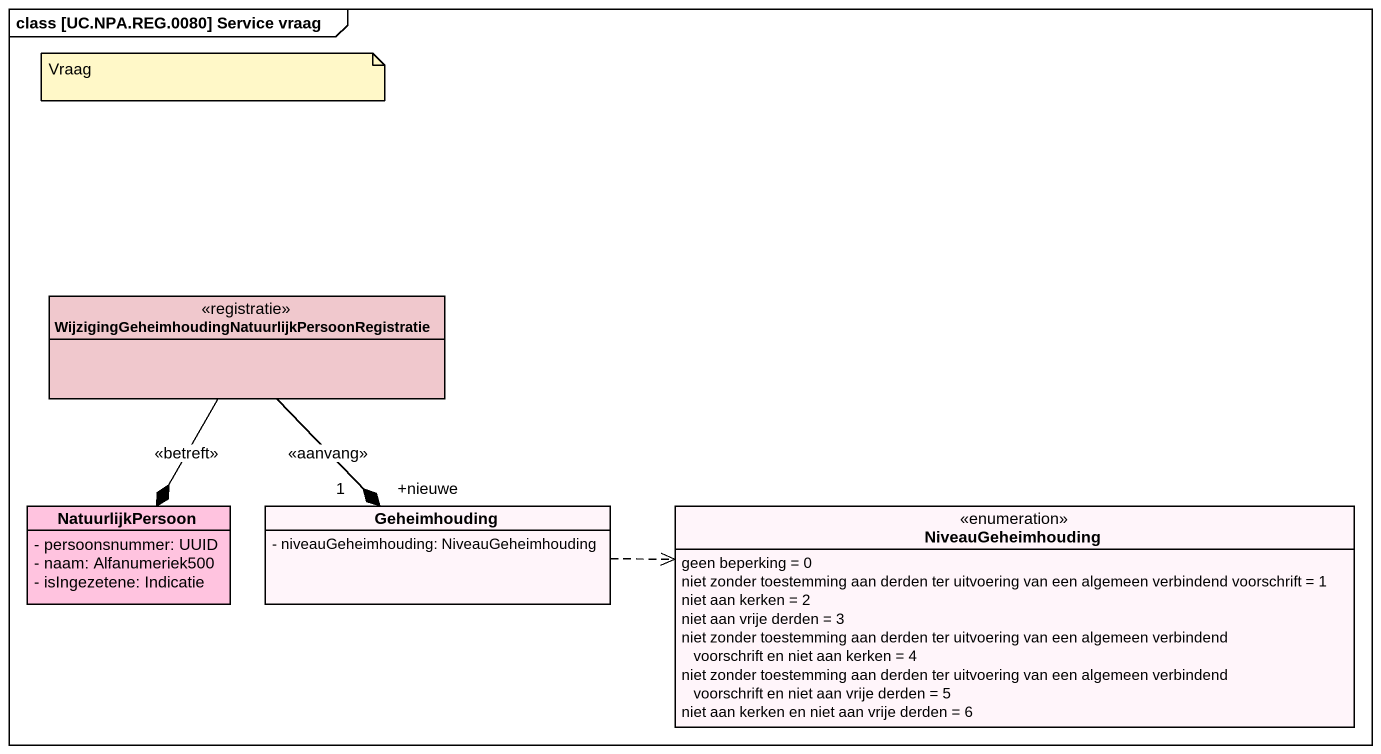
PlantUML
@startuml
mainframe class [UC.NPA.REG.0080] Service vraag
hide circle
hide empty members
skinparam classAttributeIconSize 0
class "WijzigingGeheimhoudingNatuurlijkPersoonRegistratie" as WijzigingGeheimhoudingNatuur <<registratie>> #F0C8CD
class NatuurlijkPersoon #FFC3DF {
  - persoonsnummer: UUID
  - naam: Alfanumeriek500
  - isIngezetene: Indicatie
}
class Geheimhouding #FFF5FA {
  - niveauGeheimhouding: NiveauGeheimhouding
}
enum NiveauGeheimhouding #FFF5FA {
  geen beperking = 0
  niet zonder toestemming aan derden ter uitvoering van een algemeen verbindend voorschrift = 1
  niet aan kerken = 2
  niet aan vrije derden = 3
  niet zonder toestemming aan derden ter uitvoering van een algemeen verbindend voorschrift en niet aan kerken = 4
  niet zonder toestemming aan derden ter uitvoering van een algemeen verbindend voorschrift en niet aan vrije derden = 5
  niet aan kerken en niet aan vrije derden = 6
}
WijzigingGeheimhoudingNatuur --* NatuurlijkPersoon : <<betreft>>
WijzigingGeheimhoudingNatuur --* "+nieuwe\n1" Geheimhouding : <<aanvang>>
Geheimhouding .right.> NiveauGeheimhouding
note as N1
  Vraag
end note
@enduml
